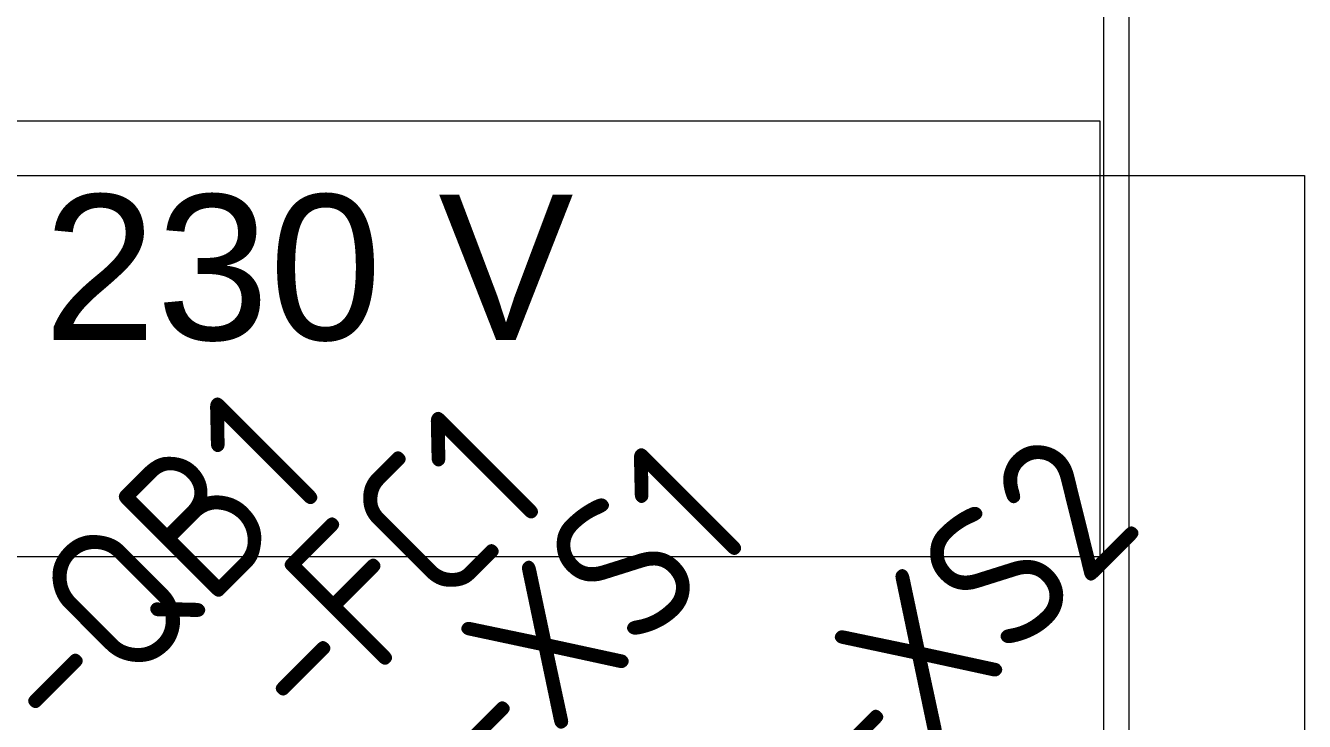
# Model space of a CAD drawing. Header units: millimetres. Extents: x 1359 to 3577, y 1333 to 3557.
# Drawn here: x 2268.1 to 2444.3, y 2813.8 to 2909.7 of the extents above; entities that cross this region are included whole.
import ezdxf
from ezdxf.enums import TextEntityAlignment as Align

# ---------------------------------------------------------------- set-up
doc = ezdxf.new("R2010")
doc.units = ezdxf.units.MM
doc.layers.add('000-PI-ORMAR', color=2, linetype='Continuous')
doc.layers.add('002-PI-Kabelska kanalica', color=150, linetype='Continuous')
doc.styles.add('PI0', font='isocpeur.ttf', dxfattribs={"width": 0.9})
doc.styles.get("Standard").update_dxf_attribs({"font": 'arial.ttf'})

# ---------------------------------------------------------------- blocks, each defined once
blk = doc.blocks.new('montazna 2000x1000')
at = {"layer": '000-PI-ORMAR', "color": 0, "linetype": 'ByBlock', "lineweight": 0}
blk.add_line((899, 1890), (899, 0), dxfattribs=at)
blk = doc.blocks.new('*U50')
at = {"layer": '002-PI-Kabelska kanalica', "color": 0, "linetype": 'ByBlock', "lineweight": 0}
for p, q in [((-20, 715), (40, 715)), ((-20, -100), (-20, 715)), ((40, -100), (40, 715))]:
    blk.add_line(p, q, dxfattribs=at)
blk = doc.blocks.new('*U53')
at = {"layer": '002-PI-Kabelska kanalica', "color": 0, "linetype": 'ByBlock', "lineweight": 0}
blk.add_line((-20, -100), (-20, 1572), dxfattribs=at)

msp = doc.modelspace()

# ---------------------------------------------------------------- linework, layer by layer
at = {"layer": '002-PI-Kabelska kanalica', "color": 0, "linetype": 'ByBlock', "lineweight": 0, "ltscale": 0.25}
msp.add_lwpolyline([(2190.754, 2888.996), (2444.265, 2888.996), (2444.265, 2696.556), (2190.753, 2696.556)], close=True, dxfattribs=at)

# ---------------------------------------------------------------- block references
at = {"layer": '002-PI-Kabelska kanalica', "color": 0, "linetype": 'ByBlock', "lineweight": 0}
msp.add_blockref('montazna 2000x1000', (1521.071, 1461.556), dxfattribs=at)
at = {"layer": '002-PI-Kabelska kanalica', "color": 0, "linetype": 'ByBlock', "lineweight": 0, "xscale": -1, "rotation": 180}
msp.add_blockref('*U53', (2436.571, 3251.556), dxfattribs=at)
at = {"layer": '002-PI-Kabelska kanalica', "color": 0, "linetype": 'ByBlock', "lineweight": 0, "rotation": 270}
msp.add_blockref('*U50', (1701.071, 2876.556), dxfattribs=at)

# ---------------------------------------------------------------- texts
at = {"layer": '002-PI-Kabelska kanalica', "color": 0, "linetype": 'ByBlock', "lineweight": 0, "style": 'PI0', "width": 0.9}
for s, p in [('-QB1', (2284.962, 2835.046)), ('-FC1', (2317.189, 2834.947)), ('-XS1', (2343.552, 2828.266)), ('-XS2', (2396.152, 2828.266))]:
    msp.add_text(s, height=20, rotation=45, dxfattribs=at).set_placement(p, align=Align.MIDDLE)
at = {"layer": '002-PI-Kabelska kanalica', "color": 0, "linetype": 'ByBlock', "lineweight": 0, "ltscale": 0.25, "insert": (2270.603, 2886.373), "char_height": 20, "attachment_point": 1}
msp.add_mtext_dynamic_manual_height_columns('230 V', width=91.96907, gutter_width=12.5, heights=[0], dxfattribs=at)

doc.saveas('drawing.dxf')
